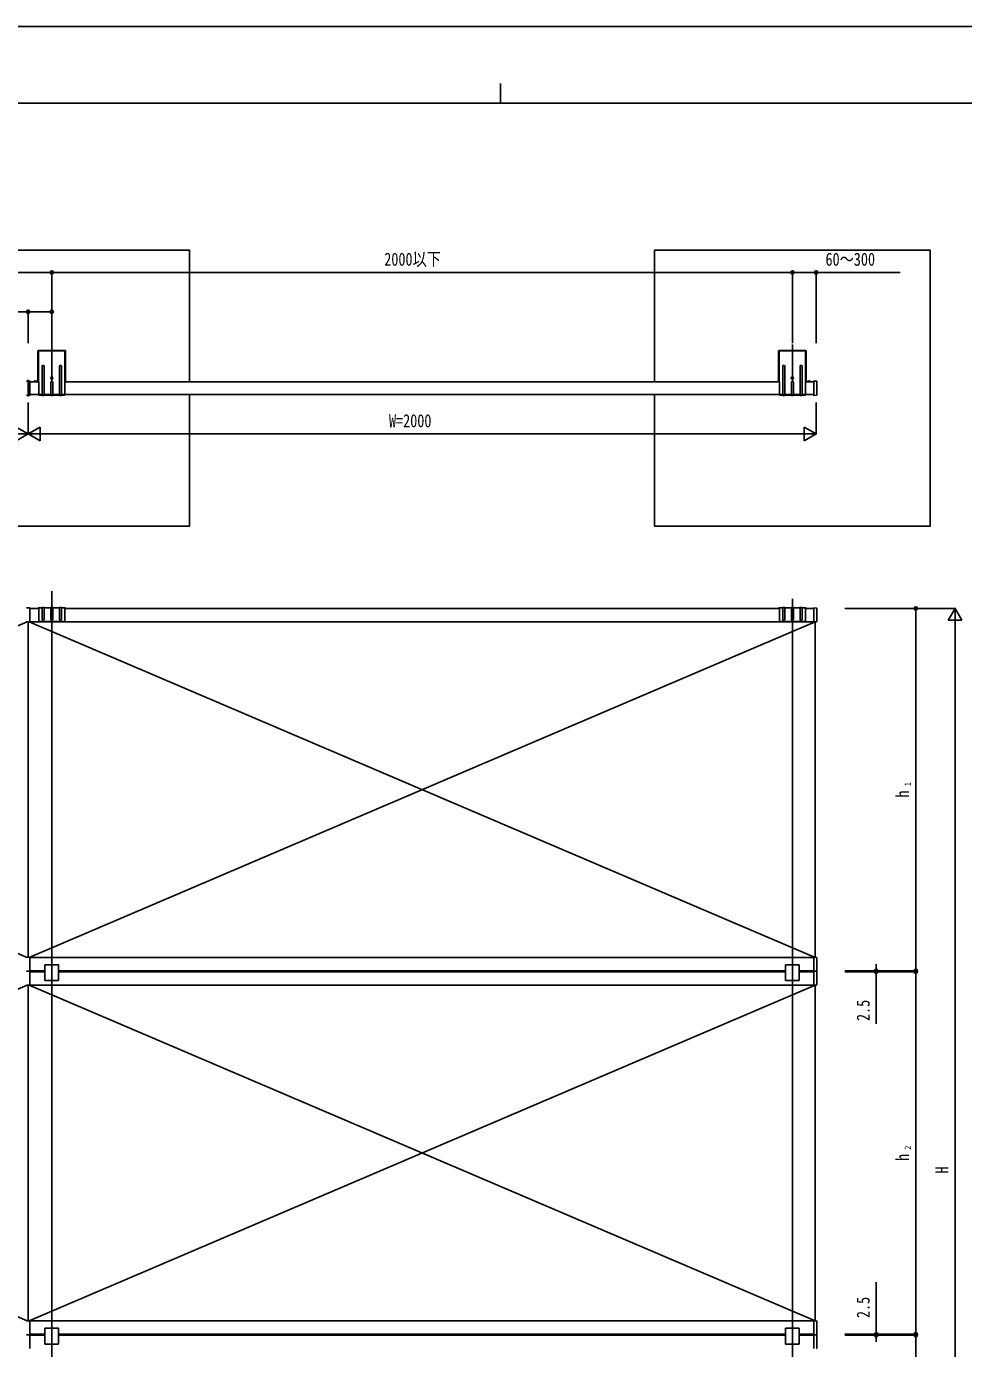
# Model space of a CAD drawing. Units: millimetres, scale not verified. Extents: x -4205 to 4205, y -2970 to 2970.
# Drawn here: x -1208 to 1170, y -386 to 2970 of the extents above; entities that cross this region are included whole.
import ezdxf
from ezdxf.enums import TextEntityAlignment as Align

# ---------------------------------------------------------------- set-up
doc = ezdxf.new("R2010")
doc.units = ezdxf.units.MM
doc.header["$LTSCALE"] = 16
for name, color, linetype in [('0-3_YKK_12', 2, 'Continuous'), ('0-4_YKK_A1', 4, 'Continuous'), ('0-5_YKK_D', 6, 'Continuous'), ('0-6_YKK_ZWAK', 7, 'Continuous')]:
    doc.layers.add(name, color=color, linetype=linetype)
doc.styles.add('ＭＳ ゴシック', font='')
doc.styles.get('ＭＳ ゴシック').set_extended_font_data('MS Gothic')

msp = doc.modelspace()

# ---------------------------------------------------------------- linework, layer by layer
at = {"layer": '0-3_YKK_12'}
for p, q in [((-1144.07, 2067.77), (-1144.07, 2162.77)), ((735.83, 2067.77), (735.83, 2162.77)), ((-1204.08, 2072.97), (-1204.08, 2030.57)), ((-1144.07, -2147.73), (-1144.07, 1536.31)), ((735.83, -2147.73), (735.83, 1517.31))]:
    msp.add_line(p, q, dxfattribs=at)
at = {"layer": '0-4_YKK_A1'}
for p, q in [((-1110.57, 2147.77), (-1177.57, 2147.77)), ((769.33, 2147.77), (702.33, 2147.77)), ((-1179.07, 2146.27), (-1179.07, 2069.77)), ((-1177.57, 2145.27), (-1177.57, 2068.27)), ((-1111.57, 2146.27), (-1176.57, 2146.27)), ((-1110.57, 2068.27), (-1110.57, 2145.27)), ((-1109.07, 2069.77), (-1109.07, 2146.27)), ((700.83, 2146.27), (700.83, 2069.77)), ((702.33, 2145.27), (702.33, 2068.27)), ((768.33, 2146.27), (703.33, 2146.27)), ((769.33, 2068.27), (769.33, 2145.27)), ((770.83, 2069.77), (770.83, 2146.27)), ((-1168.57, 2034.27), (-1168.57, 2107.27)), ((-1163.57, 2107.27), (-1163.57, 2034.27)), ((-1124.57, 2107.27), (-1124.57, 2034.27)), ((-1119.57, 2034.27), (-1119.57, 2107.27)), ((711.33, 2034.27), (711.33, 2107.27)), ((716.33, 2107.27), (716.33, 2034.27)), ((755.33, 2107.27), (755.33, 2034.27)), ((760.33, 2034.27), (760.33, 2107.27)), ((-1204.08, 2070.02), (-1208.39, 2069.76)), ((-1204.08, 2069.03), (-1204.08, 2034.52)), ((-1177.07, 2067.77), (-1199.58, 2067.77)), ((-1181.38, 2068.29), (-1190.78, 2068.29)), ((-1190.78, 2067.77), (-1190.78, 2068.29)), ((-1181.38, 2067.77), (-1190.78, 2067.77)), ((-1188.18, 2069.93), (-1187.23, 2067.98)), ((-1184.08, 2067.77), (-1188.08, 2067.77)), ((-1183.98, 2069.93), (-1184.93, 2067.98)), ((-1181.38, 2067.77), (-1181.38, 2068.29)), ((-1177.07, 2067.77), (-1179.07, 2069.77)), ((-1177.07, 2067.77), (-1177.07, 2064.23)), ((-1177.07, 2063.32), (-1177.07, 2045.23)), ((-1146.57, 2034.27), (-1146.57, 2066.47)), ((-1141.57, 2066.47), (-1141.57, 2034.27)), ((-1109.07, 2069.77), (-1111.07, 2067.77)), ((702.83, 2067.77), (-1111.07, 2067.77)), ((-1111.07, 2064.23), (-1111.07, 2067.77)), ((-1111.07, 2045.23), (-1111.07, 2063.32)), ((702.83, 2067.77), (700.83, 2069.77)), ((702.83, 2067.77), (702.83, 2064.23)), ((702.83, 2063.32), (702.83, 2045.23)), ((733.33, 2034.27), (733.33, 2066.47)), ((738.33, 2066.47), (738.33, 2034.27)), ((770.83, 2069.77), (768.83, 2067.77)), ((789.93, 2067.77), (768.83, 2067.77)), ((768.83, 2064.23), (768.83, 2067.77)), ((768.83, 2045.23), (768.83, 2063.32)), ((783.13, 2068.29), (773.73, 2068.29)), ((773.73, 2067.77), (773.73, 2068.29)), ((783.13, 2067.77), (773.73, 2067.77)), ((780.43, 2067.77), (776.43, 2067.77)), ((783.13, 2067.77), (783.13, 2068.29)), ((789.93, 2069.02), (789.93, 2069.71)), ((789.93, 2034.52), (789.93, 2069.02)), ((790.24, 2070.01), (796.99, 2069.59)), ((797.93, 2068.59), (797.93, 2034.95)), ((-1208.39, 2033.79), (-1204.08, 2033.52)), ((-1204.08, 2033.52), (-1204.08, 2034.52)), ((-1199.76, 2033.79), (-1204.08, 2033.52)), ((-1177.07, 2035.77), (-1199.58, 2035.77)), ((-1199.58, 2034.79), (-1199.58, 2033.99)), ((-1177.07, 2044.32), (-1177.07, 2034.27)), ((-1167.57, 2035.77), (-1177.07, 2035.77)), ((-1177.07, 2034.27), (-1168.57, 2034.27)), ((-1164.57, 2033.27), (-1167.57, 2033.27)), ((-1165.57, 2034.77), (-1166.57, 2034.77)), ((-1145.57, 2035.77), (-1164.57, 2035.77)), ((-1163.57, 2034.27), (-1146.57, 2034.27)), ((-1142.57, 2033.27), (-1145.57, 2033.27)), ((-1143.57, 2034.77), (-1144.57, 2034.77)), ((-1123.57, 2035.77), (-1142.57, 2035.77)), ((-1141.57, 2034.27), (-1124.57, 2034.27)), ((-1123.57, 2033.27), (-1120.57, 2033.27)), ((-1121.57, 2034.77), (-1122.57, 2034.77)), ((-1111.07, 2035.77), (-1120.57, 2035.77)), ((-1119.57, 2034.27), (-1111.07, 2034.27)), ((-1111.07, 2034.27), (-1111.07, 2044.32)), ((702.83, 2035.77), (-1111.07, 2035.77)), ((702.83, 2044.32), (702.83, 2034.27)), ((712.33, 2035.77), (702.83, 2035.77)), ((702.83, 2034.27), (711.33, 2034.27)), ((715.33, 2033.27), (712.33, 2033.27)), ((714.33, 2034.77), (713.33, 2034.77)), ((734.33, 2035.77), (715.33, 2035.77)), ((716.33, 2034.27), (733.33, 2034.27)), ((737.33, 2033.27), (734.33, 2033.27)), ((736.33, 2034.77), (735.33, 2034.77)), ((756.33, 2035.77), (737.33, 2035.77)), ((738.33, 2034.27), (755.33, 2034.27)), ((756.33, 2033.27), (759.33, 2033.27)), ((758.33, 2034.77), (757.33, 2034.77)), ((768.83, 2035.77), (759.33, 2035.77)), ((760.33, 2034.27), (768.83, 2034.27)), ((768.83, 2034.27), (768.83, 2044.32)), ((789.93, 2035.77), (768.83, 2035.77)), ((789.93, 2033.84), (789.93, 2034.52)), ((790.24, 2033.54), (796.99, 2033.96)), ((-1208.39, 1493.92), (-1204.08, 1494.18)), ((-1199.76, 1493.92), (-1204.08, 1494.18)), ((-1199.58, 1492.92), (-1199.58, 1493.72)), ((-1177.07, 1492.98), (-1199.58, 1492.98)), ((-1199.58, 1459.68), (-1199.58, 1492.92)), ((-1168.57, 1494.48), (-1177.07, 1494.48)), ((-1177.07, 1494.48), (-1177.07, 1460.47)), ((-1168.57, 1494.48), (-1168.57, 1465.47)), ((-1167.57, 1495.48), (-1164.57, 1495.48)), ((-1163.57, 1465.47), (-1163.57, 1494.48)), ((-1146.57, 1494.48), (-1163.57, 1494.48)), ((-1146.57, 1494.48), (-1146.57, 1465.47)), ((-1145.57, 1495.48), (-1142.57, 1495.48)), ((-1124.57, 1494.48), (-1141.57, 1494.48)), ((-1141.57, 1465.47), (-1141.57, 1494.48)), ((-1124.57, 1494.48), (-1124.57, 1465.47)), ((-1120.57, 1495.48), (-1123.57, 1495.48)), ((-1111.07, 1494.48), (-1119.57, 1494.48)), ((-1119.57, 1465.47), (-1119.57, 1494.48)), ((-1111.07, 1494.48), (-1111.07, 1460.47)), ((702.83, 1492.98), (-1111.07, 1492.98)), ((711.33, 1494.48), (702.83, 1494.48)), ((702.83, 1494.48), (702.83, 1460.47)), ((711.33, 1494.48), (711.33, 1465.47)), ((712.33, 1495.48), (715.33, 1495.48)), ((716.33, 1465.47), (716.33, 1494.48)), ((733.33, 1494.48), (716.33, 1494.48)), ((733.33, 1494.48), (733.33, 1465.47)), ((734.33, 1495.48), (737.33, 1495.48)), ((755.33, 1494.48), (738.33, 1494.48)), ((738.33, 1465.47), (738.33, 1494.48)), ((755.33, 1494.48), (755.33, 1465.47)), ((759.33, 1495.48), (756.33, 1495.48)), ((768.83, 1494.48), (760.33, 1494.48)), ((760.33, 1465.47), (760.33, 1494.48)), ((768.83, 1494.48), (768.83, 1460.47)), ((789.93, 1492.98), (768.83, 1492.98)), ((790.24, 1494.16), (796.99, 1493.75)), ((797.93, 1492.75), (797.93, 1460.11)), ((-1206.58, 606.98), (-3201.57, 1458.98)), ((-3201.57, 606.98), (-1206.58, 1458.98)), ((-1204.08, 1458.68), (-1208.01, 1458.68)), ((-1204.08, 1458.68), (-1204.08, 607.28)), ((-1204.08, 1458.68), (-1204.08, 607.28)), ((-1204.08, 1458.68), (-1200.14, 1458.68)), ((-1201.58, 1458.98), (793.43, 606.98)), ((-1201.58, 606.98), (793.43, 1458.98)), ((-1199.58, 1458.88), (-1199.58, 1459.68)), ((-1199.58, 1458.98), (789.93, 1458.98)), ((-1176.07, 1459.47), (-1144.53, 1459.47)), ((-1143.62, 1459.47), (-1112.07, 1459.47)), ((703.83, 1459.47), (735.37, 1459.47)), ((736.28, 1459.47), (767.83, 1459.47)), ((790.24, 1458.7), (796.99, 1459.11)), ((793.43, 607.07), (793.43, 1458.9)), ((-1204.08, 607.28), (-1208.01, 607.28)), ((-1204.08, 607.28), (-1200.14, 607.28)), ((-1199.58, 607.08), (-1199.58, 606.28)), ((-1199.58, 606.98), (789.93, 606.98)), ((-1199.58, 606.28), (-1199.58, 573.04)), ((790.24, 607.26), (796.99, 606.85)), ((797.93, 573.21), (797.93, 605.85)), ((-1208.39, 572.05), (-1204.08, 571.78)), ((-1208.39, 571.42), (-1204.08, 571.68)), ((-1199.76, 572.05), (-1204.08, 571.78)), ((-1199.76, 571.42), (-1204.08, 571.68)), ((-1199.58, 573.04), (-1199.58, 572.24)), ((-1199.58, 572.98), (-1161.32, 572.98)), ((-1199.58, 570.42), (-1199.58, 571.22)), ((-1161.32, 587.98), (-1161.32, 547.98)), ((-1126.82, 572.98), (718.58, 572.98)), ((718.58, 587.98), (718.58, 547.98)), ((753.08, 572.98), (789.93, 572.98)), ((790.24, 571.8), (796.99, 572.21)), ((790.24, 571.66), (796.99, 571.25)), ((-1161.32, 570.48), (-1199.58, 570.48)), ((-1199.58, 537.18), (-1199.58, 570.42)), ((-1199.58, 536.38), (-1199.58, 537.18)), ((-1161.32, 547.98), (-1126.82, 547.98)), ((718.58, 570.48), (-1126.82, 570.48)), ((718.58, 547.98), (753.08, 547.98)), ((789.93, 570.48), (753.08, 570.48)), ((797.93, 570.25), (797.93, 537.61)), ((-1206.58, -315.52), (-3201.57, 536.48)), ((-3201.57, -315.52), (-1206.58, 536.48)), ((-1204.08, 536.18), (-1208.01, 536.18)), ((-1204.08, 536.18), (-1204.08, -315.22)), ((-1204.08, 536.18), (-1204.08, -315.22)), ((-1204.08, 536.18), (-1200.14, 536.18)), ((-1201.58, 536.48), (793.43, -315.52)), ((-1201.58, -315.52), (793.43, 536.48)), ((-1199.58, 536.48), (789.93, 536.48)), ((790.24, 536.2), (796.99, 536.61)), ((793.43, -315.43), (793.43, 536.4)), ((-1204.08, -315.22), (-1208.01, -315.22)), ((-1204.08, -315.22), (-1200.14, -315.22)), ((-1199.58, -315.42), (-1199.58, -316.22)), ((-1199.58, -315.52), (789.93, -315.52)), ((-1199.58, -316.22), (-1199.58, -349.46)), ((-1161.32, -334.52), (-1161.32, -374.52)), ((718.58, -334.52), (718.58, -374.52)), ((790.24, -315.24), (796.99, -315.65)), ((797.93, -349.29), (797.93, -316.65)), ((-1208.39, -350.45), (-1204.08, -350.72)), ((-1208.39, -351.08), (-1204.08, -350.82)), ((-1199.76, -350.45), (-1204.08, -350.72)), ((-1199.76, -351.08), (-1204.08, -350.82)), ((-1199.58, -349.46), (-1199.58, -350.26)), ((-1199.58, -349.52), (-1161.32, -349.52)), ((-1199.58, -352.08), (-1199.58, -351.28)), ((-1161.32, -352.02), (-1199.58, -352.02)), ((-1199.58, -385.32), (-1199.58, -352.08)), ((-1126.82, -349.52), (718.58, -349.52)), ((718.58, -352.02), (-1126.82, -352.02)), ((753.08, -349.52), (789.93, -349.52)), ((789.93, -352.02), (753.08, -352.02)), ((790.24, -350.7), (796.99, -350.29)), ((790.24, -350.84), (796.99, -351.25)), ((797.93, -352.25), (797.93, -384.89)), ((-1199.58, -386.12), (-1199.58, -385.32)), ((-1161.32, -374.52), (-1126.82, -374.52)), ((718.58, -374.52), (753.08, -374.52))]:
    msp.add_line(p, q, dxfattribs=at)
for points in [[(-1494.07, 2067.77), (-1494.07, 2401.77), (-794.07, 2401.77), (-794.07, 2067.77)], [(385.83, 2067.77), (385.83, 2401.77), (1085.83, 2401.77), (1085.83, 1701.77), (385.83, 1701.77), (385.83, 2035.77)], [(-1204.08, 2069.03), (-1204.08, 2070.02), (-1199.76, 2069.76)], [(-1199.58, 2069.56), (-1199.58, 2068.76), (-1199.58, 2034.79)], [(776.33, 2069.93), (777.28, 2067.98), (778.43, 2067.37)], [(780.53, 2069.93), (779.58, 2067.98), (778.43, 2067.37)], [(-794.07, 2035.77), (-794.07, 1701.77), (-1494.07, 1701.77), (-1494.07, 2035.77)], [(789.93, 1459), (789.93, 1459.68), (789.93, 1493.18), (789.93, 1493.86)], [(789.93, 606.96), (789.93, 606.28), (789.93, 572.78), (789.93, 572.1)], [(-1126.82, 547.98), (-1126.82, 587.98), (-1161.32, 587.98)], [(753.08, 547.98), (753.08, 587.98), (718.58, 587.98)], [(789.93, 536.5), (789.93, 537.18), (789.93, 570.68), (789.93, 571.36)], [(-1126.82, -374.52), (-1126.82, -334.52), (-1161.32, -334.52)], [(753.08, -374.52), (753.08, -334.52), (718.58, -334.52)], [(789.93, -315.54), (789.93, -316.22), (789.93, -349.72), (789.93, -350.4)], [(789.93, -386), (789.93, -385.32), (789.93, -351.82), (789.93, -351.14)]]:
    msp.add_lwpolyline(points, dxfattribs=at)
for centre in [(-1144.07, 2077.77), (735.83, 2077.77)]:
    msp.add_circle(centre, 2.75, dxfattribs=at)
for centre, radius, start, end in [((-1177.57, 2146.27), 1.5, 90, 180), ((-1110.57, 2146.27), 1.5, 0, 90), ((702.33, 2146.27), 1.5, 90, 180), ((769.33, 2146.27), 1.5, 0, 90), ((-1176.57, 2145.27), 1, 90, 180), ((-1111.57, 2145.27), 1, 0, 90), ((703.33, 2145.27), 1, 90, 180), ((768.33, 2145.27), 1, 0, 90), ((-1166.07, 2107.27), 2.5, 0, 180), ((-1122.07, 2107.27), 2.5, 0, 180), ((713.83, 2107.27), 2.5, 0, 180), ((757.83, 2107.27), 2.5, 0, 180), ((-1199.78, 2069.56), 0.2, 0, 86.5), ((-1186.08, 2063.73), 6.55, 44.12696, 135.87304), ((-1177.27, 2063.77), 0.5, 293.57818, 66.42182), ((-1144.07, 2066.47), 2.5, 0, 180), ((-1110.87, 2063.77), 0.5, 113.57818, 246.42182), ((702.63, 2063.77), 0.5, 293.57818, 66.42182), ((735.83, 2066.47), 2.5, 0, 180), ((769.03, 2063.77), 0.5, 113.57818, 246.42182), ((778.43, 2063.73), 6.55, 44.12696, 135.87304), ((790.23, 2069.71), 0.3, 86.5, 180), ((796.93, 2068.59), 1, 0, 86.5), ((-1199.78, 2033.99), 0.2, 273.5, 0), ((-1177.27, 2044.77), 0.5, 293.57818, 66.42182), ((-1167.57, 2034.27), 1, 180, 270), ((-1166.57, 2035.77), 1, 180, 270), ((-1165.57, 2035.77), 1, 270, 0), ((-1164.57, 2034.27), 1, 270, 0), ((-1145.57, 2034.27), 1, 180, 270), ((-1144.57, 2035.77), 1, 180, 270), ((-1143.57, 2035.77), 1, 270, 0), ((-1142.57, 2034.27), 1, 270, 0), ((-1123.57, 2034.27), 1, 180, 270), ((-1122.57, 2035.77), 1, 180, 270), ((-1121.57, 2035.77), 1, 270, 0), ((-1120.57, 2034.27), 1, 270, 0), ((-1110.87, 2044.77), 0.5, 113.57818, 246.42182), ((702.63, 2044.77), 0.5, 293.57818, 66.42182), ((712.33, 2034.27), 1, 180, 270), ((713.33, 2035.77), 1, 180, 270), ((714.33, 2035.77), 1, 270, 0), ((715.33, 2034.27), 1, 270, 0), ((734.33, 2034.27), 1, 180, 270), ((735.33, 2035.77), 1, 180, 270), ((736.33, 2035.77), 1, 270, 0), ((737.33, 2034.27), 1, 270, 0), ((756.33, 2034.27), 1, 180, 270), ((757.33, 2035.77), 1, 180, 270), ((758.33, 2035.77), 1, 270, 0), ((759.33, 2034.27), 1, 270, 0), ((769.03, 2044.77), 0.5, 113.57818, 246.42182), ((790.23, 2033.84), 0.3, 180, 273.5), ((796.93, 2034.95), 1, 273.5, 0), ((-1199.78, 1493.72), 0.2, 0, 86.5), ((-1177.07, 1492.48), 2, 90, 165.52249), ((-1167.57, 1494.48), 1, 90, 180), ((-1164.57, 1494.48), 1, 0, 90), ((-1145.57, 1494.48), 1, 90, 180), ((-1142.57, 1494.48), 1, 0, 90), ((-1123.57, 1494.48), 1, 90, 180), ((-1120.57, 1494.48), 1, 0, 90), ((-1111.07, 1492.48), 2, 14.47751, 90), ((702.83, 1492.48), 2, 90, 165.52249), ((712.33, 1494.48), 1, 90, 180), ((715.33, 1494.48), 1, 0, 90), ((734.33, 1494.48), 1, 90, 180), ((737.33, 1494.48), 1, 0, 90), ((756.33, 1494.48), 1, 90, 180), ((759.33, 1494.48), 1, 0, 90), ((768.83, 1492.48), 2, 14.47751, 90), ((790.23, 1493.86), 0.3, 86.5, 180), ((796.93, 1492.75), 1, 0, 86.5), ((-1208.37, 1458.88), 0.202, 179.93968, 269.38321), ((-1199.78, 1458.88), 0.202, 270.61679, 0.06032), ((-1176.07, 1460.47), 1, 180, 270), ((-1166.07, 1465.47), 2.5, 180, 0), ((-1144.07, 1465.47), 2.5, 180, 0), ((-1144.07, 1459.27), 0.5, 23.57818, 156.42182), ((-1122.07, 1465.47), 2.5, 180, 0), ((-1112.07, 1460.47), 1, 270, 0), ((703.83, 1460.47), 1, 180, 270), ((713.83, 1465.47), 2.5, 180, 0), ((735.83, 1465.47), 2.5, 180, 0), ((735.83, 1459.27), 0.5, 23.57818, 156.42182), ((757.83, 1465.47), 2.5, 180, 0), ((767.83, 1460.47), 1, 270, 0), ((790.23, 1459), 0.3, 180, 273.5), ((796.93, 1460.11), 1, 273.5, 0), ((-1208.37, 607.08), 0.202, 90.61679, 180.06032), ((-1199.78, 607.08), 0.202, 359.93968, 89.38321), ((790.23, 606.96), 0.3, 86.5, 180), ((796.93, 605.85), 1, 0, 86.5), ((-1199.78, 572.24), 0.2, 273.5, 0), ((-1199.78, 571.22), 0.2, 0, 86.5), ((790.23, 572.1), 0.3, 180, 273.5), ((790.23, 571.36), 0.3, 86.5, 180), ((796.93, 573.21), 1, 273.5, 0), ((796.93, 570.25), 1, 0, 86.5), ((796.93, 537.61), 1, 273.5, 0), ((-1208.37, 536.38), 0.202, 179.93968, 269.38321), ((-1199.78, 536.38), 0.202, 270.61679, 0.06032), ((790.23, 536.5), 0.3, 180, 273.5), ((-1208.37, -315.42), 0.202, 90.61679, 180.06032), ((-1199.78, -315.42), 0.202, 359.93968, 89.38321), ((790.23, -315.54), 0.3, 86.5, 180), ((796.93, -316.65), 1, 0, 86.5), ((-1199.78, -350.26), 0.2, 273.5, 0), ((-1199.78, -351.28), 0.2, 0, 86.5), ((790.23, -350.4), 0.3, 180, 273.5), ((790.23, -351.14), 0.3, 86.5, 180), ((796.93, -349.29), 1, 273.5, 0), ((796.93, -352.25), 1, 0, 86.5), ((796.93, -384.89), 1, 273.5, 0)]:
    msp.add_arc(centre, radius, start, end, dxfattribs=at)
for centre, start_param, end_param in [((-1208.01, 1459.68), 4.6587856, 4.712389), ((-1200.14, 1459.68), 4.712389, 4.7659923), ((-1208.01, 606.28), 1.5707963, 1.6243997), ((-1200.14, 606.28), 1.517193, 1.5707963), ((-1208.01, 537.18), 4.6587856, 4.712389), ((-1200.14, 537.18), 4.712389, 4.7659923), ((-1208.01, -316.22), 1.5707963, 1.6243997), ((-1200.14, -316.22), 1.517193, 1.5707963)]:
    msp.add_ellipse(centre, major_axis=(6.74, 0), ratio=0.148374, start_param=start_param, end_param=end_param, dxfattribs=at)
at = {"layer": '0-5_YKK_D'}
for p, q in [((-3143.97, 2345.77), (-1144.07, 2345.77)), ((-1144.07, 2165.77), (-1144.07, 2346.77)), ((-1144.07, 2163.77), (-1144.07, 2346.77)), ((735.83, 2345.77), (-1144.07, 2345.77)), ((735.83, 2165.77), (735.83, 2346.77)), ((735.83, 2165.77), (735.83, 2346.77)), ((795.93, 2165.77), (795.93, 2346.77)), ((-1204.08, 2165.77), (-1204.08, 2246.77)), ((-1144.07, 2165.77), (-1144.07, 2246.77)), ((-1204.08, 2015.77), (-1204.08, 1934.77)), ((-1204.08, 2015.77), (-1204.08, 1934.77)), ((795.92, 2015.77), (795.92, 1934.77)), ((-1204.08, 1935.77), (-1234.39, 1953.27)), ((-1204.08, 1935.77), (-1173.76, 1953.27)), ((-1173.76, 1918.27), (-1173.76, 1953.27)), ((795.92, 1935.77), (765.61, 1953.27)), ((765.61, 1953.27), (765.61, 1918.27)), ((-1204.08, 1935.77), (-1264.7, 1935.77)), ((-1204.08, 1935.77), (-1234.39, 1918.27)), ((-1204.08, 1935.77), (-1173.76, 1918.27)), ((-1204.08, 1935.77), (-1143.45, 1935.77)), ((760.92, 1935.77), (-1169.08, 1935.77)), ((795.92, 1935.77), (735.3, 1935.77)), ((795.92, 1935.77), (765.61, 1918.27)), ((868.93, 1492.98), (1149.93, 1492.98)), ((868.93, 1492.98), (1049.93, 1492.98)), ((1048.93, 1492.98), (1048.93, 572.98)), ((1148.93, 1492.98), (1131.43, 1462.67)), ((1148.93, 1492.98), (1166.43, 1462.67)), ((1148.93, 1492.98), (1148.93, 1432.36)), ((1131.43, 1462.67), (1166.43, 1462.67)), ((1148.93, 1457.98), (1148.93, -1317.02)), ((868.93, 572.98), (1049.93, 572.98)), ((868.93, 572.98), (949.93, 572.98)), ((948.93, 572.98), (948.93, 589.98)), ((948.93, 572.98), (948.93, 570.48)), ((868.93, 570.48), (1049.93, 570.48)), ((868.93, 570.48), (949.93, 570.48)), ((948.93, 570.48), (948.93, 438.48)), ((1048.93, 570.48), (1048.93, -349.52)), ((948.93, -349.52), (948.93, -217.52)), ((868.93, -349.52), (1049.93, -349.52)), ((868.93, -349.52), (949.93, -349.52)), ((868.93, -352.02), (949.93, -352.02)), ((868.93, -352.02), (1049.93, -352.02)), ((948.93, -352.02), (948.93, -349.52)), ((948.93, -352.02), (948.93, -369.02)), ((1048.93, -352.02), (1048.93, -1272.02))]:
    msp.add_line(p, q, dxfattribs=at)
for points in [[(735.83, 2345.77), (795.93, 2345.77), (1009.33, 2345.77)], [(-1144.07, 2245.77), (-1204.08, 2245.77), (-1417.48, 2245.77)]]:
    msp.add_lwpolyline(points, dxfattribs=at)
for centre in [(-1144.07, 2345.77), (-1144.07, 2345.77), (735.83, 2345.77), (735.83, 2345.77), (795.93, 2345.77), (-1204.08, 2245.77), (-1144.07, 2245.77), (1048.93, 1492.98), (948.93, 572.98), (948.93, 570.48), (1048.93, 572.98), (1048.93, 570.48), (948.93, -349.52), (948.93, -352.02), (1048.93, -349.52), (1048.93, -352.02)]:
    msp.add_circle(centre, 4.25, dxfattribs=at)
at = {"layer": '0-6_YKK_ZWAK'}
for p, q in [((-4.98, 2825), (-4.98, 2775)), ((3895.02, 2775), (-3904.98, 2775))]:
    msp.add_line(p, q, dxfattribs=at)
msp.add_lwpolyline([(-4205, -2970), (4205, -2970), (4205, 2970), (-4205, 2970)], close=True, dxfattribs=at)

# ---------------------------------------------------------------- texts
at = {"layer": '0-5_YKK_D', "style": 'ＭＳ ゴシック', "width": 0.8}
for s, p in [('2000以下', (-300.12, 2352.77)), ('60～300', (819.93, 2352.77)), ('W=2000', (-288.08, 1942.77))]:
    msp.add_text(s, height=32.99, dxfattribs=at).set_placement(p, align=Align.BOTTOM_LEFT)
for s, height, p in [('1', 16.5, (1041.93, 1041.38)), ('h', 32.99, (1041.93, 1012.58)), ('2.5', 32.99, (941.93, 445.48)), ('h', 32.99, (1041.93, 90.08)), ('2', 16.5, (1041.93, 118.88)), ('H', 32.99, (1141.93, 58.48)), ('2.5', 32.99, (941.93, -308.52))]:
    msp.add_text(s, height=height, rotation=90, dxfattribs=at).set_placement(p, align=Align.BOTTOM_LEFT)

doc.saveas('drawing.dxf')
